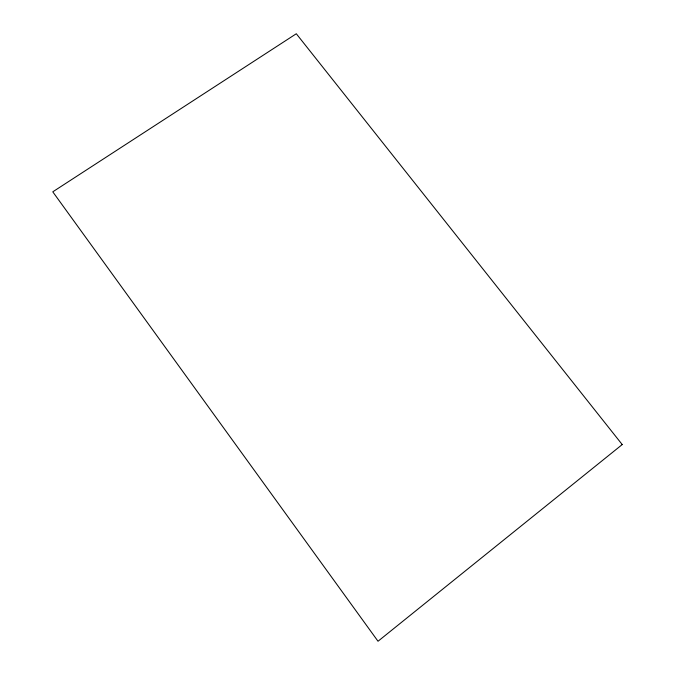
<?xml version="1.0" encoding="UTF-8"?>
<svg xmlns="http://www.w3.org/2000/svg" width="675" height="675" viewBox="0 0 675 675"><rect width="100%" height="100%" fill="white"/><g stroke="black" fill="none" stroke-linecap="round" stroke-linejoin="round"><path stroke-width="1.01" d="M622.223 444.563L378.017 641.25L52.777 191.827L296.3 33.75L622.223 444.563"/></g></svg>
